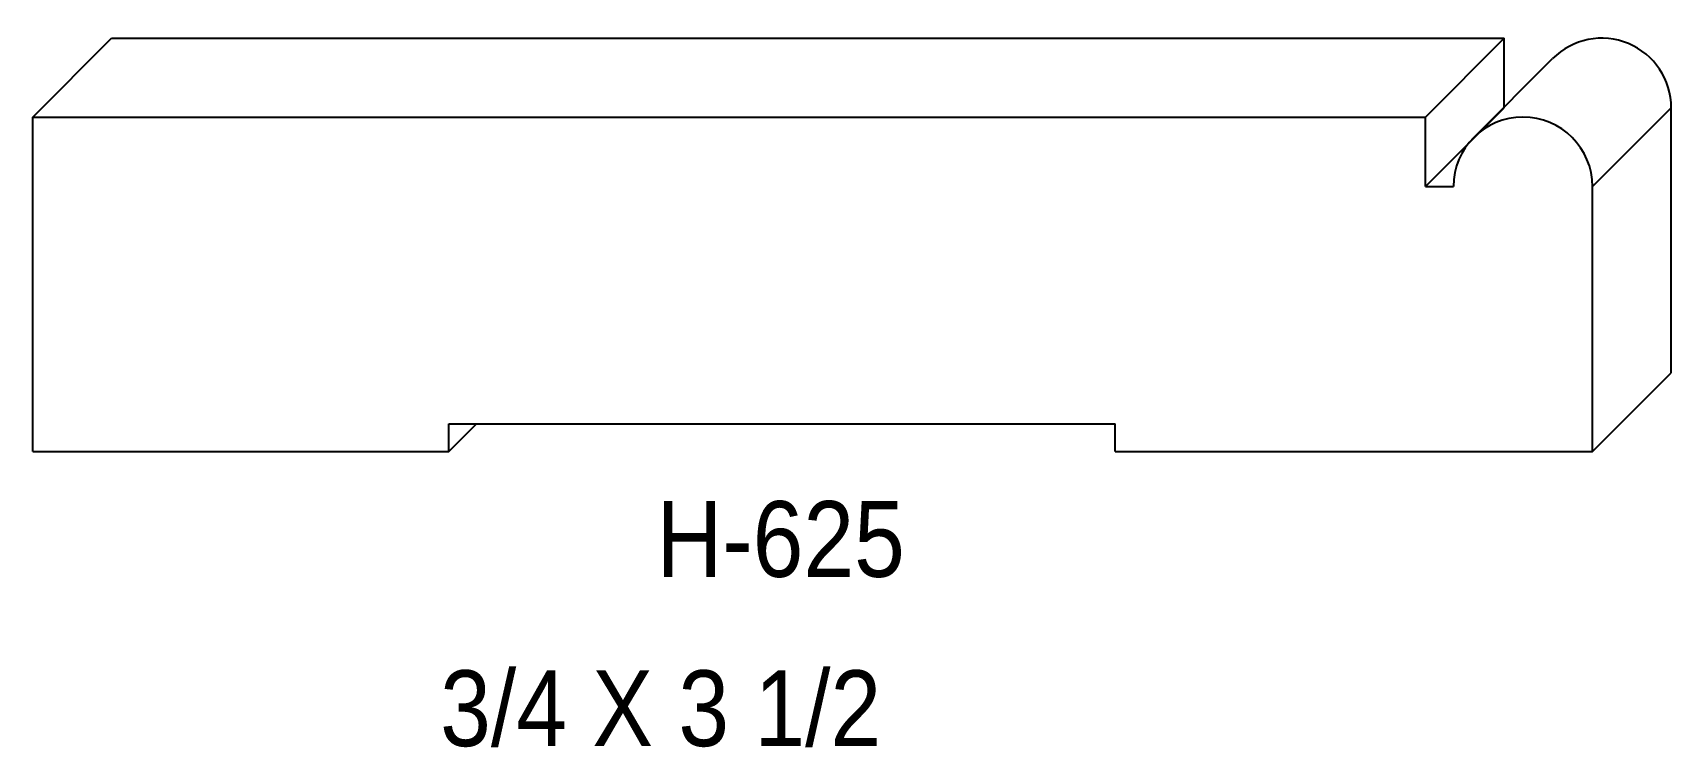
# Model space of a CAD drawing. Extents: x 80.14 to 83.81, y 148.63 to 150.23.
import ezdxf

# ---------------------------------------------------------------- set-up
doc = ezdxf.new("R2010")
doc.units = 0
doc.header["$LTSCALE"] = 5
doc.layers.add('PROFILE', color=7, linetype='CONTINUOUS')
doc.styles.add('TXT', font='TXT', dxfattribs={"height": 3.5})

msp = doc.modelspace()

# ---------------------------------------------------------------- linework, layer by layer
at = {"layer": 'PROFILE', "color": 1, "linetype": 'CONTINUOUS'}
for p, q in [((80.1375, 150.0389), (80.3142, 150.2156)), ((80.3142, 150.2156), (83.4384, 150.2156)), ((83.2617, 150.0389), (83.4384, 150.2156)), ((83.4384, 150.0597), (83.4384, 150.2156)), ((83.3703, 149.9932), (83.5471, 150.1699)), ((83.2617, 149.8829), (83.4384, 150.0597)), ((83.6366, 149.8829), (83.8133, 150.0597)), ((83.8133, 149.4658), (83.8133, 150.0597)), ((80.1375, 149.2891), (80.1375, 150.0389)), ((80.1375, 150.0389), (83.2617, 150.0389)), ((83.2617, 149.8829), (83.2617, 150.0389)), ((83.2617, 149.8829), (83.3247, 149.8829)), ((83.6366, 149.2891), (83.6366, 149.8829)), ((83.6366, 149.2891), (83.8133, 149.4658)), ((81.0707, 149.2891), (81.1327, 149.3511)), ((81.0707, 149.3511), (82.5656, 149.3511)), ((81.0707, 149.2891), (81.0707, 149.3511)), ((82.5656, 149.2891), (82.5656, 149.3511)), ((80.1375, 149.2891), (81.0707, 149.2891)), ((82.5656, 149.2891), (83.6366, 149.2891))]:
    msp.add_line(p, q, dxfattribs=at)
for centre, end_param in [((83.6574, 150.0597), 0.785398), ((83.4806, 149.8829), 1.570796)]:
    msp.add_ellipse(centre, major_axis=(0, 0.156), ratio=1, start_param=-1.570796, end_param=end_param, dxfattribs=at)

# ---------------------------------------------------------------- texts
at = {"layer": 'PROFILE', "color": 1, "linetype": 'CONTINUOUS', "style": 'TXT', "width": 0.9}
for s, height, p in [('H-625', 0.16996, (81.5368, 149.008)), ('3/4 X 3 1/2', 0.169956, (81.0515, 148.6285))]:
    msp.add_text(s, height=height, dxfattribs=at).set_placement(p)

doc.saveas('drawing.dxf')
